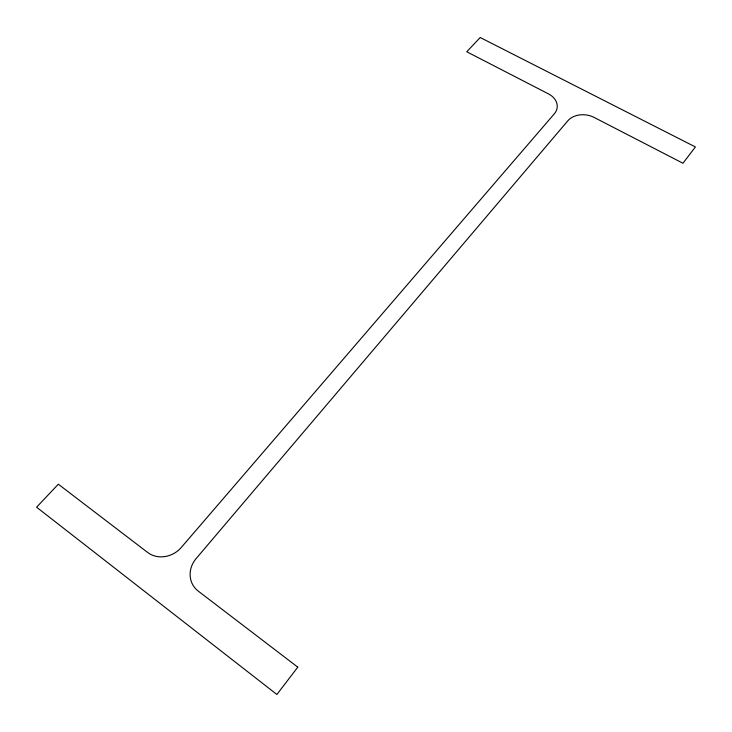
<?xml version="1.0" encoding="UTF-8"?>
<svg xmlns="http://www.w3.org/2000/svg" width="732" height="732" viewBox="0 0 732 732"><rect width="100%" height="100%" fill="white"/><g stroke="black" fill="none" stroke-linecap="round" stroke-linejoin="round"><path stroke-width="1.1" d="M297.787 667.154L276.888 694.485L36.6 507.203L58.322 484.209L147.727 552.514A24.357 21.567 -32.5 0 0 181.289 547.444L554.344 113.789A18.941 14.256 5.1 0 0 548.433 93.87L466.76 51.762L480.21 37.515L695.4 146.958L682.956 163.236L594.091 117.413A19.297 14.631 7.5 0 0 567.822 120.807L196.112 558.598A24.687 22.5 -34.9 0 0 198.262 591.127L297.787 667.154"/></g></svg>
